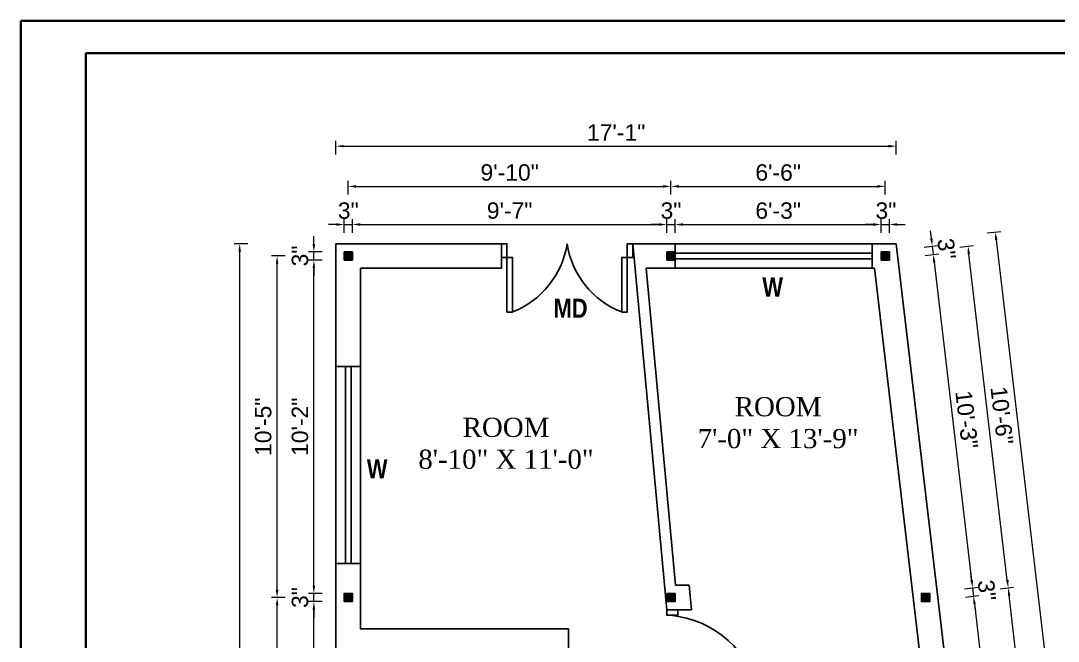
# Model space of a CAD drawing. Header units: inches. Extents: x 54699 to 80583, y -8431 to -3547.
# Drawn here: x 74116.4 to 74495.8, y -7908 to -7680.9 of the extents above; entities that cross this region are included whole.
import ezdxf

# ---------------------------------------------------------------- set-up
doc = ezdxf.new("R2010")
doc.units = ezdxf.units.IN
doc.header["$LTSCALE"] = 0.5
doc.header["$MEASUREMENT"] = 0
doc.header["$PDMODE"] = 66
doc.layers.add('DIMENSION', color=5, linetype='Continuous')
doc.layers.add('Normal Wall', color=7, linetype='Continuous', lineweight=35, true_color=0xffaf89)
for name, color, linetype, lineweight in [('steps', 253, 'Continuous', 20), ('Toilet', 7, 'Continuous', 25), ('truss', 1, 'Continuous', 25)]:
    doc.layers.add(name, color=color, linetype=linetype, lineweight=lineweight)
doc.styles.add('Lettring Text', font='arial.ttf')
doc.styles.get("Standard").update_dxf_attribs({"font": 'arial.ttf'})
doc.dimstyles.new('Copy of Standard', dxfattribs={"dimtxt": 6, "dimasz": 2.875, "dimexe": 2, "dimexo": 4, "dimgap": 2, "dimtad": 1, "dimdec": 0, "dimrnd": 1, "dimzin": 0, "dimdsep": 46, "dimlunit": 4, "dimtxsty": 'Lettring Text', "dimcen": 0.1, "dimclrd": 7, "dimclre": 7, "dimclrt": 7, "dimazin": 0, "dimtfac": 0.645, "dimtdec": 0, "dimtmove": 1, "dimatfit": 0, "dimfxl": 3, "dimfxlon": 1, "dimtfillclr": 256, "dimtolj": 1, "dimtzin": 0, "dimlwd": -1, "dimlwe": -1, "dimarcsym": 2})
pattern_1 = [(45, (303.29075, -2994.14449), (-0.08838834765, 0.08838834765), [])]
pattern_2 = [(45, (302.79075, -2994.14449), (-0.08838834765, 0.08838834765), [])]

# ---------------------------------------------------------------- blocks, each defined once
blk = doc.blocks.new('*D1234')
at = {"layer": 'Defpoints', "color": 0, "ltscale": 0.5, "transparency": 16777216}
for p in [(74237.69, -7755.44), (74234.69, -7765.46), (74237.69, -7765.46)]:
    blk.add_point(p, dxfattribs=at)
at = {"layer": 'steps', "color": 7, "ltscale": 0.5, "transparency": 16777216}
for p, q in [((74234.69, -7758.44), (74234.69, -7753.44)), ((74237.69, -7758.44), (74237.69, -7753.44)), ((74231.81, -7755.44), (74228.94, -7755.44)), ((74234.69, -7755.44), (74237.69, -7755.44)), ((74240.56, -7755.44), (74243.44, -7755.44))]:
    blk.add_line(p, q, dxfattribs=at)
for points in [[(74231.81, -7754.96), (74231.81, -7755.92), (74234.69, -7755.44)], [(74240.56, -7754.96), (74240.56, -7755.92), (74237.69, -7755.44)]]:
    blk.add_solid(points, dxfattribs=at)
at = {"layer": 'steps', "color": 7, "ltscale": 0.5, "transparency": 16777216, "insert": (74236.19, -7750.38), "char_height": 6, "attachment_point": 5, "style": 'Lettring Text'}
blk.add_mtext('\\A1;3"', dxfattribs=at)
blk = doc.blocks.new('*D1235')
at = {"layer": 'Defpoints', "color": 0, "transparency": 16777216}
for p in [(74352.69, -7755.44), (74237.69, -7765.46), (74352.69, -7765.46)]:
    blk.add_point(p, dxfattribs=at)
at = {"layer": 'steps', "color": 7, "transparency": 16777216}
for p, q in [((74237.69, -7758.44), (74237.69, -7753.44)), ((74352.69, -7758.44), (74352.69, -7753.44)), ((74240.56, -7755.44), (74349.81, -7755.44))]:
    blk.add_line(p, q, dxfattribs=at)
for points in [[(74240.56, -7754.96), (74240.56, -7755.92), (74237.69, -7755.44)], [(74349.81, -7754.96), (74349.81, -7755.92), (74352.69, -7755.44)]]:
    blk.add_solid(points, dxfattribs=at)
at = {"layer": 'steps', "color": 7, "transparency": 16777216, "insert": (74295.19, -7750.38), "char_height": 6, "attachment_point": 5, "style": 'Lettring Text'}
blk.add_mtext('\\A1;9\'-7"', dxfattribs=at)
blk = doc.blocks.new('*D1236')
at = {"layer": 'Defpoints', "color": 0, "transparency": 16777216}
for p in [(74355.69, -7755.44), (74352.69, -7765.46), (74355.69, -7765.46)]:
    blk.add_point(p, dxfattribs=at)
at = {"layer": 'steps', "color": 7, "transparency": 16777216}
for p, q in [((74352.69, -7758.44), (74352.69, -7753.44)), ((74355.69, -7758.44), (74355.69, -7753.44)), ((74349.81, -7755.44), (74346.94, -7755.44)), ((74352.69, -7755.44), (74355.69, -7755.44)), ((74358.56, -7755.44), (74361.44, -7755.44))]:
    blk.add_line(p, q, dxfattribs=at)
for points in [[(74349.81, -7754.96), (74349.81, -7755.92), (74352.69, -7755.44)], [(74358.56, -7754.96), (74358.56, -7755.92), (74355.69, -7755.44)]]:
    blk.add_solid(points, dxfattribs=at)
at = {"layer": 'steps', "color": 7, "transparency": 16777216, "insert": (74354.19, -7750.38), "char_height": 6, "attachment_point": 5, "style": 'Lettring Text'}
blk.add_mtext('\\A1;3"', dxfattribs=at)
blk = doc.blocks.new('*D1237')
at = {"layer": 'Defpoints', "color": 0, "transparency": 16777216}
for p in [(74431.06, -7755.44), (74355.69, -7765.46), (74431.06, -7765.46)]:
    blk.add_point(p, dxfattribs=at)
at = {"layer": 'steps', "color": 7, "transparency": 16777216}
for p, q in [((74355.69, -7758.44), (74355.69, -7753.44)), ((74431.06, -7758.44), (74431.06, -7753.44)), ((74358.56, -7755.44), (74428.19, -7755.44))]:
    blk.add_line(p, q, dxfattribs=at)
for points in [[(74358.56, -7754.96), (74358.56, -7755.92), (74355.69, -7755.44)], [(74428.19, -7754.96), (74428.19, -7755.92), (74431.06, -7755.44)]]:
    blk.add_solid(points, dxfattribs=at)
at = {"layer": 'steps', "color": 7, "transparency": 16777216, "insert": (74393.38, -7750.38), "char_height": 6, "attachment_point": 5, "style": 'Lettring Text'}
blk.add_mtext('\\A1;6\'-3"', dxfattribs=at)
blk = doc.blocks.new('*D1238')
at = {"layer": 'Defpoints', "color": 0, "transparency": 16777216}
for p in [(74434.06, -7755.44), (74431.06, -7765.46), (74434.06, -7765.46)]:
    blk.add_point(p, dxfattribs=at)
at = {"layer": 'steps', "color": 7, "transparency": 16777216}
for p, q in [((74431.06, -7758.44), (74431.06, -7753.44)), ((74434.06, -7758.44), (74434.06, -7753.44)), ((74428.19, -7755.44), (74425.31, -7755.44)), ((74431.06, -7755.44), (74434.06, -7755.44)), ((74436.94, -7755.44), (74439.81, -7755.44))]:
    blk.add_line(p, q, dxfattribs=at)
for points in [[(74428.19, -7754.96), (74428.19, -7755.92), (74431.06, -7755.44)], [(74436.94, -7754.96), (74436.94, -7755.92), (74434.06, -7755.44)]]:
    blk.add_solid(points, dxfattribs=at)
at = {"layer": 'steps', "color": 7, "transparency": 16777216, "insert": (74432.78, -7750.38), "char_height": 6, "attachment_point": 5, "style": 'Lettring Text'}
blk.add_mtext('\\A1;3"', dxfattribs=at)
blk = doc.blocks.new('*D1239')
at = {"layer": 'Defpoints', "color": 0, "transparency": 16777216}
for p in [(74354.19, -7741.49), (74236.19, -7766.96), (74354.19, -7766.96)]:
    blk.add_point(p, dxfattribs=at)
at = {"layer": 'steps', "color": 7, "transparency": 16777216}
for p, q in [((74236.19, -7744.49), (74236.19, -7739.49)), ((74239.06, -7741.49), (74351.31, -7741.49)), ((74354.19, -7744.49), (74354.19, -7739.49))]:
    blk.add_line(p, q, dxfattribs=at)
for points in [[(74239.06, -7741.02), (74239.06, -7741.97), (74236.19, -7741.49)], [(74351.31, -7741.02), (74351.31, -7741.97), (74354.19, -7741.49)]]:
    blk.add_solid(points, dxfattribs=at)
at = {"layer": 'steps', "color": 7, "transparency": 16777216, "insert": (74295.19, -7736.43), "char_height": 6, "attachment_point": 5, "style": 'Lettring Text'}
blk.add_mtext('\\A1;9\'-10"', dxfattribs=at)
blk = doc.blocks.new('*D1240')
at = {"layer": 'Defpoints', "color": 0, "transparency": 16777216}
for p in [(74432.56, -7741.49), (74354.19, -7766.96), (74432.56, -7766.96)]:
    blk.add_point(p, dxfattribs=at)
at = {"layer": 'steps', "color": 7, "transparency": 16777216}
for p, q in [((74354.19, -7744.49), (74354.19, -7739.49)), ((74357.06, -7741.49), (74429.69, -7741.49)), ((74432.56, -7744.49), (74432.56, -7739.49))]:
    blk.add_line(p, q, dxfattribs=at)
for points in [[(74357.06, -7741.02), (74357.06, -7741.97), (74354.19, -7741.49)], [(74429.69, -7741.02), (74429.69, -7741.97), (74432.56, -7741.49)]]:
    blk.add_solid(points, dxfattribs=at)
at = {"layer": 'steps', "color": 7, "transparency": 16777216, "insert": (74393.38, -7736.43), "char_height": 6, "attachment_point": 5, "style": 'Lettring Text'}
blk.add_mtext('\\A1;6\'-6"', dxfattribs=at)
blk = doc.blocks.new('*D1241')
at = {"layer": 'Defpoints', "color": 0, "transparency": 16777216}
for p in [(74436.56, -7726.77), (74231.69, -7762.46), (74436.56, -7762.46)]:
    blk.add_point(p, dxfattribs=at)
at = {"layer": 'steps', "color": 7, "transparency": 16777216}
for p, q in [((74231.69, -7729.77), (74231.69, -7724.77)), ((74234.56, -7726.77), (74433.69, -7726.77)), ((74436.56, -7729.77), (74436.56, -7724.77))]:
    blk.add_line(p, q, dxfattribs=at)
for points in [[(74234.56, -7726.29), (74234.56, -7727.25), (74231.69, -7726.77)], [(74433.69, -7726.29), (74433.69, -7727.25), (74436.56, -7726.77)]]:
    blk.add_solid(points, dxfattribs=at)
at = {"layer": 'steps', "color": 7, "transparency": 16777216, "insert": (74334.13, -7721.76), "char_height": 6, "attachment_point": 5, "style": 'Lettring Text'}
blk.add_mtext('\\A1;17\'-1"', dxfattribs=at)
blk = doc.blocks.new('*D1253')
at = {"layer": 'Defpoints', "color": 0, "transparency": 16777216}
for p in [(74223.6, -7893.46), (74234.69, -7893.46), (74234.69, -7977.46)]:
    blk.add_point(p, dxfattribs=at)
at = {"layer": 'steps', "color": 7, "transparency": 16777216}
for p, q in [((74226.6, -7893.46), (74221.6, -7893.46)), ((74223.6, -7974.58), (74223.6, -7896.33)), ((74226.6, -7977.46), (74221.6, -7977.46))]:
    blk.add_line(p, q, dxfattribs=at)
for points in [[(74223.13, -7896.33), (74224.08, -7896.33), (74223.6, -7893.46)], [(74223.13, -7974.58), (74224.08, -7974.58), (74223.6, -7977.46)]]:
    blk.add_solid(points, dxfattribs=at)
at = {"layer": 'steps', "color": 7, "transparency": 16777216, "insert": (74218.6, -7935.46), "char_height": 6, "attachment_point": 5, "rotation": 90, "style": 'Lettring Text'}
blk.add_mtext("\\A1;7'", dxfattribs=at)
blk = doc.blocks.new('*D1254')
at = {"layer": 'Defpoints', "color": 0, "transparency": 16777216}
for p in [(74223.6, -7890.46), (74234.69, -7890.46), (74234.69, -7893.46)]:
    blk.add_point(p, dxfattribs=at)
at = {"layer": 'steps', "color": 7, "transparency": 16777216}
for p, q in [((74223.6, -7887.58), (74223.6, -7884.71)), ((74226.6, -7890.46), (74221.6, -7890.46)), ((74223.6, -7893.46), (74223.6, -7890.46)), ((74226.6, -7893.46), (74221.6, -7893.46)), ((74223.6, -7896.33), (74223.6, -7899.21))]:
    blk.add_line(p, q, dxfattribs=at)
for points in [[(74223.13, -7887.58), (74224.08, -7887.58), (74223.6, -7890.46)], [(74223.13, -7896.33), (74224.08, -7896.33), (74223.6, -7893.46)]]:
    blk.add_solid(points, dxfattribs=at)
at = {"layer": 'steps', "color": 7, "transparency": 16777216, "insert": (74218.54, -7891.96), "char_height": 6, "attachment_point": 5, "rotation": 90, "style": 'Lettring Text'}
blk.add_mtext('\\A1;3"', dxfattribs=at)
blk = doc.blocks.new('*D1255')
at = {"layer": 'Defpoints', "color": 0, "transparency": 16777216}
for p in [(74223.6, -7768.46), (74234.69, -7768.46), (74234.69, -7890.46)]:
    blk.add_point(p, dxfattribs=at)
at = {"layer": 'steps', "color": 7, "transparency": 16777216}
for p, q in [((74226.6, -7768.46), (74221.6, -7768.46)), ((74223.6, -7887.58), (74223.6, -7771.33)), ((74226.6, -7890.46), (74221.6, -7890.46))]:
    blk.add_line(p, q, dxfattribs=at)
for points in [[(74223.13, -7771.33), (74224.08, -7771.33), (74223.6, -7768.46)], [(74223.13, -7887.58), (74224.08, -7887.58), (74223.6, -7890.46)]]:
    blk.add_solid(points, dxfattribs=at)
at = {"layer": 'steps', "color": 7, "transparency": 16777216, "insert": (74218.54, -7829.46), "char_height": 6, "attachment_point": 5, "rotation": 90, "style": 'Lettring Text'}
blk.add_mtext('\\A1;10\'-2"', dxfattribs=at)
blk = doc.blocks.new('*D1256')
at = {"layer": 'Defpoints', "color": 0, "transparency": 16777216}
for p in [(74223.6, -7765.46), (74234.69, -7765.46), (74234.69, -7768.46)]:
    blk.add_point(p, dxfattribs=at)
at = {"layer": 'steps', "color": 7, "transparency": 16777216}
for p, q in [((74223.6, -7762.58), (74223.6, -7759.71)), ((74226.6, -7765.46), (74221.6, -7765.46)), ((74223.6, -7768.46), (74223.6, -7765.46)), ((74226.6, -7768.46), (74221.6, -7768.46)), ((74223.6, -7771.33), (74223.6, -7774.21))]:
    blk.add_line(p, q, dxfattribs=at)
for points in [[(74223.13, -7762.58), (74224.08, -7762.58), (74223.6, -7765.46)], [(74223.13, -7771.33), (74224.08, -7771.33), (74223.6, -7768.46)]]:
    blk.add_solid(points, dxfattribs=at)
at = {"layer": 'steps', "color": 7, "transparency": 16777216, "insert": (74218.54, -7766.96), "char_height": 6, "attachment_point": 5, "rotation": 90, "style": 'Lettring Text'}
blk.add_mtext('\\A1;3"', dxfattribs=at)
blk = doc.blocks.new('*D1258')
at = {"layer": 'Defpoints', "color": 0, "transparency": 16777216}
for p in [(74210.16, -7891.96), (74236.19, -7891.96), (74236.19, -7978.96)]:
    blk.add_point(p, dxfattribs=at)
at = {"layer": 'steps', "color": 7, "transparency": 16777216}
for p, q in [((74213.16, -7891.96), (74208.16, -7891.96)), ((74210.16, -7976.08), (74210.16, -7894.83)), ((74213.16, -7978.96), (74208.16, -7978.96))]:
    blk.add_line(p, q, dxfattribs=at)
for points in [[(74209.68, -7894.83), (74210.63, -7894.83), (74210.16, -7891.96)], [(74209.68, -7976.08), (74210.63, -7976.08), (74210.16, -7978.96)]]:
    blk.add_solid(points, dxfattribs=at)
at = {"layer": 'steps', "color": 7, "transparency": 16777216, "insert": (74205.09, -7935.46), "char_height": 6, "attachment_point": 5, "rotation": 90, "style": 'Lettring Text'}
blk.add_mtext('\\A1;7\'-3"', dxfattribs=at)
blk = doc.blocks.new('*D1259')
at = {"layer": 'Defpoints', "color": 0, "transparency": 16777216}
for p in [(74210.16, -7766.96), (74236.19, -7766.96), (74236.19, -7891.96)]:
    blk.add_point(p, dxfattribs=at)
at = {"layer": 'steps', "color": 7, "transparency": 16777216}
for p, q in [((74213.16, -7766.96), (74208.16, -7766.96)), ((74210.16, -7889.08), (74210.16, -7769.83)), ((74213.16, -7891.96), (74208.16, -7891.96))]:
    blk.add_line(p, q, dxfattribs=at)
for points in [[(74209.68, -7769.83), (74210.63, -7769.83), (74210.16, -7766.96)], [(74209.68, -7889.08), (74210.63, -7889.08), (74210.16, -7891.96)]]:
    blk.add_solid(points, dxfattribs=at)
at = {"layer": 'steps', "color": 7, "transparency": 16777216, "insert": (74205.09, -7829.46), "char_height": 6, "attachment_point": 5, "rotation": 90, "style": 'Lettring Text'}
blk.add_mtext('\\A1;10\'-5"', dxfattribs=at)
blk = doc.blocks.new('*D1260')
at = {"layer": 'Defpoints', "color": 0, "transparency": 16777216}
for p in [(74196.48, -7762.46), (74231.69, -7762.46), (74231.69, -8134.46)]:
    blk.add_point(p, dxfattribs=at)
at = {"layer": 'steps', "color": 7, "transparency": 16777216}
for p, q in [((74199.48, -7762.46), (74194.48, -7762.46)), ((74196.48, -8131.58), (74196.48, -7765.33)), ((74199.48, -8134.46), (74194.48, -8134.46))]:
    blk.add_line(p, q, dxfattribs=at)
for points in [[(74196, -7765.33), (74196.96, -7765.33), (74196.48, -7762.46)], [(74196, -8131.58), (74196.96, -8131.58), (74196.48, -8134.46)]]:
    blk.add_solid(points, dxfattribs=at)
at = {"layer": 'steps', "color": 7, "transparency": 16777216, "insert": (74191.41, -7948.46), "char_height": 6, "attachment_point": 5, "rotation": 90, "style": 'Lettring Text'}
blk.add_mtext("\\A1;31'", dxfattribs=at)
blk = doc.blocks.new('*D1226')
at = {"layer": 'Defpoints', "color": 0, "transparency": 16777216}
for p in [(74432.39, -7765.46), (74432.74, -7768.46), (74450.1, -7766.41)]:
    blk.add_point(p, dxfattribs=at)
at = {"layer": 'steps', "color": 7, "transparency": 16777216}
for p, q in [((74449.41, -7760.56), (74449.07, -7757.7)), ((74446.77, -7763.76), (74451.73, -7763.18)), ((74449.75, -7763.41), (74450.1, -7766.41)), ((74447.12, -7766.76), (74452.09, -7766.18)), ((74450.44, -7769.27), (74450.77, -7772.12))]:
    blk.add_line(p, q, dxfattribs=at)
for points in [[(74449.89, -7760.5), (74448.93, -7760.61), (74449.75, -7763.41)], [(74450.91, -7769.21), (74449.96, -7769.32), (74450.1, -7766.41)]]:
    blk.add_solid(points, dxfattribs=at)
at = {"layer": 'steps', "color": 7, "transparency": 16777216, "insert": (74454.95, -7764.32), "char_height": 6, "attachment_point": 5, "rotation": 276.7164, "style": 'Lettring Text'}
blk.add_mtext('\\A1;3"', dxfattribs=at)
blk = doc.blocks.new('*D1227')
at = {"layer": 'Defpoints', "color": 0, "transparency": 16777216}
for p in [(74432.74, -7768.46), (74447.11, -7890.46), (74464.47, -7888.41)]:
    blk.add_point(p, dxfattribs=at)
at = {"layer": 'steps', "color": 7, "transparency": 16777216}
for p, q in [((74447.12, -7766.76), (74452.09, -7766.18)), ((74450.44, -7769.27), (74464.13, -7885.56)), ((74461.49, -7888.76), (74466.45, -7888.18))]:
    blk.add_line(p, q, dxfattribs=at)
for points in [[(74450.91, -7769.21), (74449.96, -7769.32), (74450.1, -7766.41)], [(74464.61, -7885.5), (74463.65, -7885.61), (74464.47, -7888.41)]]:
    blk.add_solid(points, dxfattribs=at)
at = {"layer": 'steps', "color": 7, "transparency": 16777216, "insert": (74462.31, -7826.82), "char_height": 6, "attachment_point": 5, "rotation": 276.7164, "style": 'Lettring Text'}
blk.add_mtext('\\A1;10\'-3"', dxfattribs=at)
blk = doc.blocks.new('*D1228')
at = {"layer": 'Defpoints', "color": 0, "transparency": 16777216}
for p in [(74447.11, -7890.46), (74447.46, -7893.46), (74464.82, -7891.41)]:
    blk.add_point(p, dxfattribs=at)
at = {"layer": 'steps', "color": 7, "transparency": 16777216}
for p, q in [((74464.13, -7885.56), (74463.79, -7882.7)), ((74461.49, -7888.76), (74466.45, -7888.18)), ((74464.47, -7888.41), (74464.82, -7891.41)), ((74461.84, -7891.76), (74466.81, -7891.18)), ((74465.16, -7894.27), (74465.49, -7897.12))]:
    blk.add_line(p, q, dxfattribs=at)
for points in [[(74464.61, -7885.5), (74463.65, -7885.61), (74464.47, -7888.41)], [(74465.63, -7894.21), (74464.68, -7894.32), (74464.82, -7891.41)]]:
    blk.add_solid(points, dxfattribs=at)
at = {"layer": 'steps', "color": 7, "transparency": 16777216, "insert": (74469.67, -7889.32), "char_height": 6, "attachment_point": 5, "rotation": 276.7164, "style": 'Lettring Text'}
blk.add_mtext('\\A1;3"', dxfattribs=at)
blk = doc.blocks.new('*D1229')
at = {"layer": 'Defpoints', "color": 0, "transparency": 16777216}
for p in [(74447.46, -7893.46), (74457.35, -7977.46), (74474.71, -7975.41)]:
    blk.add_point(p, dxfattribs=at)
at = {"layer": 'steps', "color": 7, "transparency": 16777216}
for p, q in [((74461.84, -7891.76), (74466.81, -7891.18)), ((74465.16, -7894.27), (74474.38, -7972.56)), ((74471.73, -7975.76), (74476.7, -7975.18))]:
    blk.add_line(p, q, dxfattribs=at)
for points in [[(74465.63, -7894.21), (74464.68, -7894.32), (74464.82, -7891.41)], [(74474.85, -7972.5), (74473.9, -7972.61), (74474.71, -7975.41)]]:
    blk.add_solid(points, dxfattribs=at)
at = {"layer": 'steps', "color": 7, "transparency": 16777216, "insert": (74474.74, -7932.82), "char_height": 6, "attachment_point": 5, "rotation": 276.7164, "style": 'Lettring Text'}
blk.add_mtext('\\A1;7\'-1"', dxfattribs=at)
blk = doc.blocks.new('*D1262')
at = {"layer": 'Defpoints', "color": 0, "transparency": 16777216}
for p in [(74477.5, -7888.4), (74447.28, -7891.96), (74457.53, -7978.96)]:
    blk.add_point(p, dxfattribs=at)
at = {"layer": 'steps', "color": 7, "transparency": 16777216}
for p, q in [((74474.52, -7888.75), (74479.49, -7888.16)), ((74487.41, -7972.54), (74477.84, -7891.25)), ((74484.77, -7975.75), (74489.73, -7975.16))]:
    blk.add_line(p, q, dxfattribs=at)
for points in [[(74478.31, -7891.2), (74477.36, -7891.31), (74477.5, -7888.4)], [(74487.88, -7972.49), (74486.93, -7972.6), (74487.75, -7975.4)]]:
    blk.add_solid(points, dxfattribs=at)
at = {"layer": 'steps', "color": 7, "transparency": 16777216, "insert": (74487.59, -7931.31), "char_height": 6, "attachment_point": 5, "rotation": 276.7164, "style": 'Lettring Text'}
blk.add_mtext('\\A1;7\'-4"', dxfattribs=at)
blk = doc.blocks.new('*D1233')
at = {"layer": 'Defpoints', "color": 0, "transparency": 16777216}
for p in [(74462.78, -7763.4), (74432.56, -7766.96), (74447.28, -7891.96)]:
    blk.add_point(p, dxfattribs=at)
at = {"layer": 'steps', "color": 7, "transparency": 16777216}
for p, q in [((74459.8, -7763.75), (74464.77, -7763.16)), ((74477.16, -7885.54), (74463.12, -7766.25)), ((74474.52, -7888.75), (74479.49, -7888.16))]:
    blk.add_line(p, q, dxfattribs=at)
for points in [[(74463.59, -7766.2), (74462.64, -7766.31), (74462.78, -7763.4)], [(74477.64, -7885.49), (74476.69, -7885.6), (74477.5, -7888.4)]]:
    blk.add_solid(points, dxfattribs=at)
at = {"layer": 'steps', "color": 7, "transparency": 16777216, "insert": (74475.17, -7825.3), "char_height": 6, "attachment_point": 5, "rotation": 276.7164, "style": 'Lettring Text'}
blk.add_mtext('\\A1;10\'-6"', dxfattribs=at)
blk = doc.blocks.new('*D1263')
at = {"layer": 'Defpoints', "color": 0, "transparency": 16777216}
for p in [(74436.56, -7762.46), (74516.59, -8130.19), (74480.37, -8134.46)]:
    blk.add_point(p, dxfattribs=at)
at = {"layer": 'steps', "color": 7, "transparency": 16777216}
for p, q in [((74469.81, -7758.54), (74474.77, -7757.96)), ((74473.12, -7761.04), (74516.26, -8127.33)), ((74513.61, -8130.54), (74518.58, -8129.96))]:
    blk.add_line(p, q, dxfattribs=at)
for points in [[(74473.6, -7760.99), (74472.65, -7761.1), (74472.78, -7758.19)], [(74516.73, -8127.28), (74515.78, -8127.39), (74516.59, -8130.19)]]:
    blk.add_solid(points, dxfattribs=at)
at = {"layer": 'steps', "color": 7, "transparency": 16777216, "insert": (74499.72, -7943.6), "char_height": 6, "attachment_point": 5, "rotation": 276.7164, "style": 'Lettring Text'}
blk.add_mtext('\\A1;31\'-3"', dxfattribs=at)

msp = doc.modelspace()

# ---------------------------------------------------------------- hatches: boundary and pattern name
at = {"layer": 'Toilet'}
h = msp.add_hatch(dxfattribs=at)
h.set_pattern_fill('ANSI31', color=256)
h.set_pattern_definition(pattern_1)
h.paths.add_polyline_path([(74234.69, -7765.46), (74234.69, -7768.46), (74237.69, -7768.46), (74237.69, -7765.46)])
h = msp.add_hatch(dxfattribs=at)
h.set_pattern_fill('ANSI31', color=256)
h.set_pattern_definition(pattern_2)
h.paths.add_polyline_path([(74352.69, -7768.46), (74355.69, -7768.46), (74355.69, -7765.46), (74352.69, -7765.46)])
h = msp.add_hatch(dxfattribs=at)
h.set_pattern_fill('ANSI31', color=256)
h.set_pattern_definition(pattern_1)
h.paths.add_polyline_path([(74431.06, -7768.46), (74434.06, -7768.46), (74434.06, -7765.46), (74431.06, -7765.46)])
h = msp.add_hatch(dxfattribs=at)
h.set_pattern_fill('ANSI31', color=256)
h.set_pattern_definition(pattern_1)
h.paths.add_polyline_path([(74234.69, -7893.46), (74237.69, -7893.46), (74237.69, -7890.46), (74234.69, -7890.46)])
h = msp.add_hatch(dxfattribs=at)
h.set_pattern_fill('ANSI31', color=256)
h.set_pattern_definition(pattern_2)
h.paths.add_polyline_path([(74352.69, -7893.46), (74355.69, -7893.46), (74355.69, -7890.46), (74352.69, -7890.46)])
h = msp.add_hatch(dxfattribs=at)
h.set_pattern_fill('ANSI31', color=256)
h.set_pattern_definition(pattern_1)
h.paths.add_polyline_path([(74445.78, -7893.46), (74448.78, -7893.46), (74448.78, -7890.46), (74445.78, -7890.46)])

# ---------------------------------------------------------------- linework, layer by layer
at = {"layer": 'DIMENSION', "ltscale": 7}
for p, q in [((74355.69, -7771.46), (74355.69, -7762.46)), ((74427.69, -7771.46), (74427.69, -7762.46)), ((74427.69, -7765.96), (74355.69, -7765.96)), ((74427.69, -7767.96), (74355.69, -7767.96)), ((74240.69, -7807.46), (74231.69, -7807.46)), ((74235.19, -7879.46), (74235.19, -7807.46)), ((74237.19, -7879.46), (74237.19, -7807.46)), ((74240.69, -7879.46), (74231.69, -7879.46)), ((74352.69, -7898.46), (74352.69, -7896.46)), ((74352.69, -7898.46), (74356.69, -7898.46)), ((74356.69, -7898.46), (74356.69, -7896.46))]:
    msp.add_line(p, q, dxfattribs=at)
for points in [[(74292.19, -7767.46), (74294.19, -7767.46), (74294.19, -7762.46), (74292.19, -7762.46)], [(74340.19, -7767.46), (74338.19, -7767.46), (74338.19, -7762.46), (74340.19, -7762.46)], [(74294.19, -7767.46), (74294.19, -7787.46), (74296.19, -7787.46), (74296.19, -7767.46)], [(74338.19, -7767.46), (74338.19, -7787.46), (74336.19, -7787.46), (74336.19, -7767.46)]]:
    msp.add_lwpolyline(points, close=True, dxfattribs=at)
for centre, radius, start, end in [((74284.66, -7757.73), 31.88, 291.198, 351.4824), ((74347.72, -7757.73), 31.88, 188.5176, 248.802), ((74350.8, -7934.55), 36.23, 10.9657, 84.9754)]:
    msp.add_arc(centre, radius, start, end, dxfattribs=at)
at = {"layer": 'Normal Wall'}
for points in [[(74116.42, -7680.87), (75174.43, -7680.87), (75174.43, -8431.39), (74116.42, -8431.39)], [(74116.42, -7680.87), (75174.43, -7680.87), (75174.43, -8431.39), (74116.42, -8431.39)], [(75162.52, -7692.77), (74140.24, -7692.77), (74140.24, -8419.49), (75162.52, -8419.49)], [(75162.52, -7692.77), (74140.24, -7692.77), (74140.24, -8419.49), (75162.52, -8419.49)]]:
    msp.add_lwpolyline(points, close=True, dxfattribs=at)
at = {"layer": 'Toilet'}
for p, q in [((74231.69, -8134.46), (74231.69, -7762.46)), ((74231.69, -7762.46), (74292.19, -7762.46)), ((74292.19, -7762.46), (74292.19, -7771.46)), ((74340.19, -7762.46), (74436.56, -7762.46)), ((74352.69, -7896.46), (74340.19, -7762.46)), ((74436.56, -7762.46), (74480.37, -8134.46)), ((74240.69, -7903.46), (74240.69, -7771.46)), ((74240.69, -7771.46), (74292.19, -7771.46)), ((74345.05, -7771.46), (74428.56, -7771.46)), ((74355.87, -7887.46), (74345.05, -7771.46)), ((74428.56, -7771.46), (74448.11, -7937.46)), ((74355.87, -7887.46), (74360.89, -7887.46)), ((74361.73, -7896.46), (74360.89, -7887.46)), ((74352.69, -7896.46), (74352.69, -7898.46)), ((74352.69, -7896.46), (74356.69, -7896.46)), ((74352.69, -7896.46), (74361.73, -7896.46)), ((74240.69, -7903.46), (74316.69, -7903.46)), ((74316.69, -7942.46), (74316.69, -7903.46))]:
    msp.add_line(p, q, dxfattribs=at)
for points in [[(74234.69, -7765.46), (74237.69, -7765.46), (74237.69, -7768.46), (74234.69, -7768.46)], [(74352.69, -7765.46), (74355.69, -7765.46), (74355.69, -7768.46), (74352.69, -7768.46)], [(74431.06, -7765.46), (74434.06, -7765.46), (74434.06, -7768.46), (74431.06, -7768.46)], [(74234.69, -7890.46), (74237.69, -7890.46), (74237.69, -7893.46), (74234.69, -7893.46)], [(74352.69, -7890.46), (74355.69, -7890.46), (74355.69, -7893.46), (74352.69, -7893.46)], [(74445.78, -7890.46), (74448.78, -7890.46), (74448.78, -7893.46), (74445.78, -7893.46)]]:
    msp.add_lwpolyline(points, close=True, dxfattribs=at)
at = {"layer": 'truss', "ltscale": 7}
msp.add_line((74352.69, -7896.46), (74356.69, -7896.46), dxfattribs=at)

# ---------------------------------------------------------------- texts
at = {"layer": 'steps', "color": 7, "ltscale": 0.3, "char_height": 7, "attachment_point": 2}
for s, insert, width in [('{\\fTechnic|b1|i0|c2|p2;W}', (74391.37, -7774.82), 55.268), ('{\\fTechnic|b1|i0|c2|p2;MD}', (74317.47, -7782.57), 55.268), ('{\\fTimes New Roman|b0|i0|c0|p18;ROOM \\P7\'-0" X 13\'-9"}', (74393.35, -7818.61), 72.8187), ('{\\fTimes New Roman|b0|i0|c0|p18;ROOM \\P8\'-10" X 11\'-0"}', (74293.86, -7826.17), 72.8187), ('{\\fTechnic|b1|i0|c2|p2;W}', (74246.75, -7841.33), 55.268)]:
    msp.add_mtext(s, dxfattribs=dict(at, insert=insert, width=width))

# ---------------------------------------------------------------- dimensions: what is measured, and where the dimension line sits
at = {"layer": 'steps'}
for base, p1, p2, picture, middle in [((74436.56, -7726.77), (74231.69, -7762.46), (74436.56, -7762.46), '*D1241', (74334.13, -7721.76)), ((74354.19, -7741.49), (74236.19, -7766.96), (74354.19, -7766.96), '*D1239', (74295.19, -7736.43)), ((74432.56, -7741.49), (74354.19, -7766.96), (74432.56, -7766.96), '*D1240', (74393.38, -7736.43)), ((74352.69, -7755.44), (74237.69, -7765.46), (74352.69, -7765.46), '*D1235', (74295.19, -7750.38)), ((74431.06, -7755.44), (74355.69, -7765.46), (74431.06, -7765.46), '*D1237', (74393.38, -7750.38))]:
    dim = msp.add_linear_dim(base=base, p1=p1, p2=p2, dimstyle='Copy of Standard', dxfattribs=at)
    dim.commit()
    dim.dimension.update_dxf_attribs({"geometry": picture, "text_midpoint": middle})
at = {"layer": 'steps', "ltscale": 0.5}
dim = msp.add_linear_dim(base=(74237.69, -7755.44), p1=(74234.69, -7765.46), p2=(74237.69, -7765.46), dimstyle='Copy of Standard', dxfattribs=at)
dim.commit()
dim.dimension.update_dxf_attribs({"geometry": '*D1234', "text_midpoint": (74236.19, -7755.44), "dimtype": 160})
at = {"layer": 'steps'}
for base, p1, p2, picture, middle in [((74355.69, -7755.44), (74352.69, -7765.46), (74355.69, -7765.46), '*D1236', (74354.19, -7755.44)), ((74434.06, -7755.44), (74431.06, -7765.46), (74434.06, -7765.46), '*D1238', (74432.78, -7755.44))]:
    dim = msp.add_linear_dim(base=base, p1=p1, p2=p2, dimstyle='Copy of Standard', dxfattribs=at)
    dim.commit()
    dim.dimension.update_dxf_attribs({"geometry": picture, "text_midpoint": middle, "dimtype": 160})
for base, p1, p2, angle, picture, middle, dimtype in [((74450.1, -7766.41), (74432.39, -7765.46), (74432.74, -7768.46), 276.7164, '*D1226', (74449.92, -7764.91), 161), ((74223.6, -7765.46), (74234.69, -7768.46), (74234.69, -7765.46), 90, '*D1256', (74223.6, -7766.96), 160), ((74464.82, -7891.41), (74447.11, -7890.46), (74447.46, -7893.46), 96.7164, '*D1228', (74464.64, -7889.91), 160), ((74223.6, -7890.46), (74234.69, -7893.46), (74234.69, -7890.46), 90, '*D1254', (74223.6, -7891.96), 160)]:
    dim = msp.add_linear_dim(base=base, p1=p1, p2=p2, angle=angle, dimstyle='Copy of Standard', dxfattribs=at)
    dim.commit()
    dim.dimension.update_dxf_attribs({"geometry": picture, "text_midpoint": middle, "dimtype": dimtype})
dim = msp.add_aligned_dim(p1=(74436.56, -7762.46), p2=(74480.37, -8134.46), distance=36.47, dimstyle='Copy of Standard', dxfattribs=at)
dim.commit()
dim.dimension.update_dxf_attribs({"geometry": '*D1263', "text_midpoint": (74499.72, -7943.6)})
for base, p1, p2, angle, picture, middle in [((74196.48, -7762.46), (74231.69, -8134.46), (74231.69, -7762.46), 90, '*D1260', (74191.41, -7948.46)), ((74462.78, -7763.4), (74447.28, -7891.96), (74432.56, -7766.96), 276.7164, '*D1233', (74475.17, -7825.3)), ((74210.16, -7766.96), (74236.19, -7891.96), (74236.19, -7766.96), 90, '*D1259', (74205.09, -7829.46)), ((74223.6, -7768.46), (74234.69, -7890.46), (74234.69, -7768.46), 90, '*D1255', (74218.54, -7829.46)), ((74464.47, -7888.41), (74432.74, -7768.46), (74447.11, -7890.46), 96.7164, '*D1227', (74462.31, -7826.82)), ((74477.5, -7888.4), (74457.53, -7978.96), (74447.28, -7891.96), 276.7164, '*D1262', (74487.59, -7931.31)), ((74210.16, -7891.96), (74236.19, -7978.96), (74236.19, -7891.96), 90, '*D1258', (74205.09, -7935.46)), ((74223.6, -7893.46), (74234.69, -7977.46), (74234.69, -7893.46), 90, '*D1253', (74218.6, -7935.46)), ((74474.71, -7975.41), (74447.46, -7893.46), (74457.35, -7977.46), 96.7164, '*D1229', (74474.74, -7932.82))]:
    dim = msp.add_linear_dim(base=base, p1=p1, p2=p2, angle=angle, dimstyle='Copy of Standard', dxfattribs=at)
    dim.commit()
    dim.dimension.update_dxf_attribs({"geometry": picture, "text_midpoint": middle})

doc.saveas('drawing.dxf')
